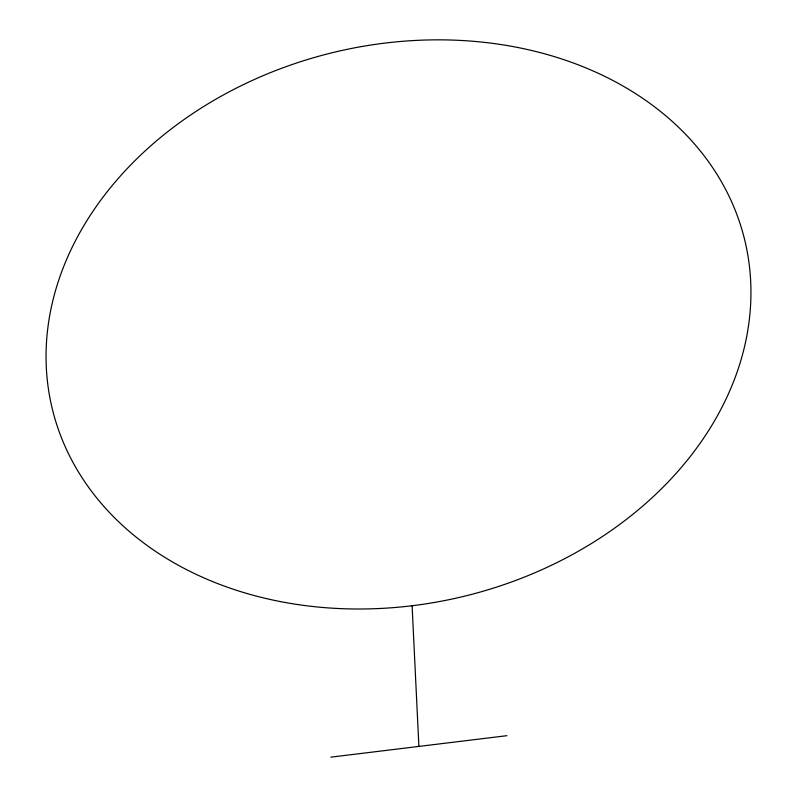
<?xml version="1.0" encoding="UTF-8"?>
<svg xmlns="http://www.w3.org/2000/svg" width="797" height="797" viewBox="0 0 797 797"><rect width="100%" height="100%" fill="white"/><g stroke="black" fill="none" stroke-linecap="round" stroke-linejoin="round"><path stroke-width="1.2" d="M330.845 757.15L506.942 735.681M412.099 605.75L418.893 746.41M280.225 601.556A356.369 279.667 -13.8 0 0 745.165 241.88A356.369 279.667 -13.8 0 0 170.11 129.831A356.369 279.667 -13.8 0 0 280.225 601.556"/></g></svg>
